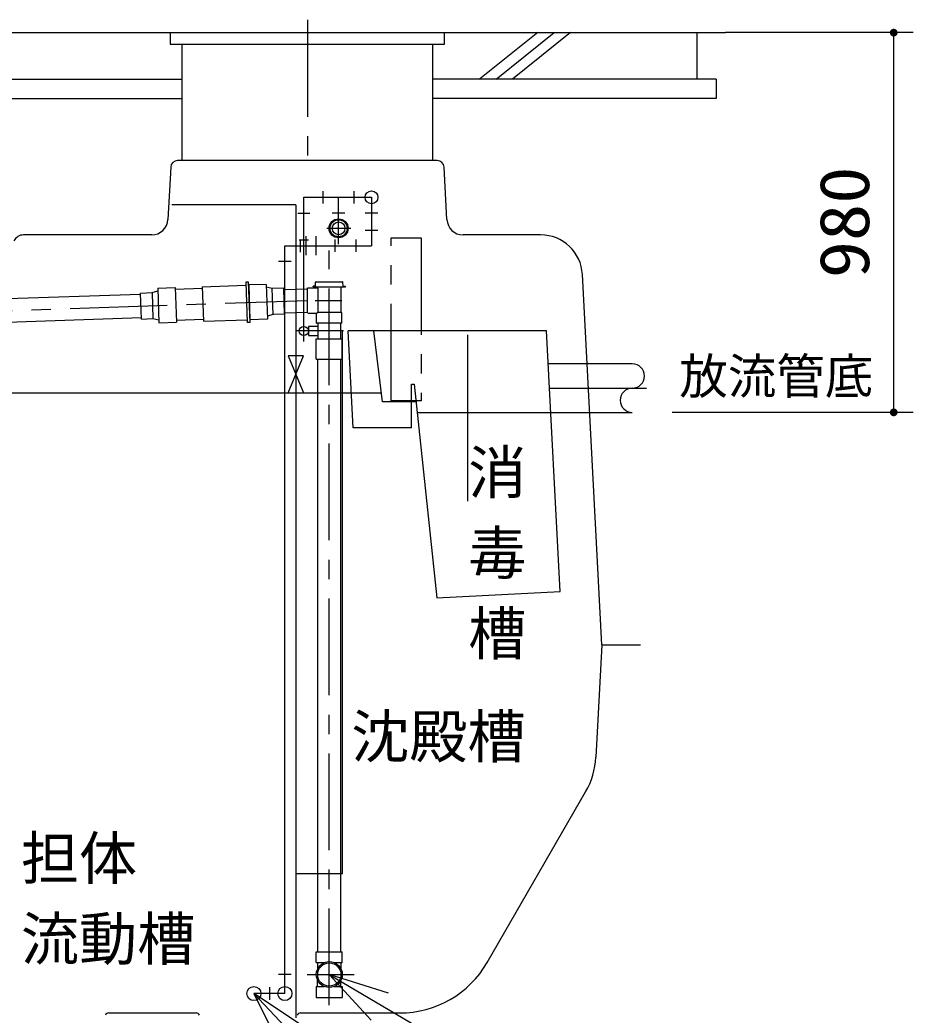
# Model space of a CAD drawing. Units: millimetres, scale not verified. Extents: x -14850 to 14850, y -10500 to 10500.
# Drawn here: x -6836 to -4530, y -5578 to -3010 of the extents above; entities that cross this region are included whole.
import ezdxf
from ezdxf.enums import TextEntityAlignment as Align

# ---------------------------------------------------------------- set-up
doc = ezdxf.new("R2010")
doc.units = ezdxf.units.MM
doc.header["$LTSCALE"] = 50
doc.linetypes.add('CHAIN1', pattern=[8, 5, -1, 1, -1])
doc.linetypes.add('LONG_DASHED1', pattern=[7, 6, -1])
for name, color, linetype, lineweight in [('0-0_躯体', 3, 'Continuous', 25), ('0-2_製作', 5, 'Continuous', 25), ('0-3_寸法', 3, 'LONG_DASHED1', 25), ('0-4_機器', 3, 'Continuous', 25)]:
    doc.layers.add(name, color=color, linetype=linetype, lineweight=lineweight)
doc.styles.add('ＭＳ ゴシック', font='')
doc.styles.get('ＭＳ ゴシック').set_extended_font_data('MS Gothic')

msp = doc.modelspace()

# ---------------------------------------------------------------- linework, layer by layer
at = {"layer": '0-0_躯体', "color": 2}
for p, q in [((-10314.36, -3042.75), (-5014.15, -3042.75)), ((-6447.87, -3042.75), (-6447.87, -3072.75)), ((-5739.87, -3072.75), (-5739.87, -3042.75)), ((-5499.32, -3042.75), (-5649.32, -3162.75)), ((-5606.9, -3162.75), (-5456.9, -3042.75)), ((-5414.47, -3042.75), (-5564.47, -3162.75)), ((-5088.87, -3042.75), (-5088.87, -3162.75)), ((-6447.87, -3072.75), (-5739.87, -3072.75)), ((-6417.87, -3072.75), (-6417.87, -3372.75)), ((-5769.87, -3372.75), (-5769.87, -3072.75)), ((-6946.37, -3162.75), (-6417.87, -3162.75)), ((-5038.87, -3162.75), (-5769.87, -3162.75)), ((-5038.87, -3162.75), (-5038.87, -3212.75)), ((-6946.37, -3212.75), (-6417.87, -3212.75)), ((-5038.87, -3212.75), (-5769.87, -3212.75))]:
    msp.add_line(p, q, dxfattribs=at)
at = {"layer": '0-0_躯体'}
for p, q in [((-6446.86, -3389.81), (-6453.94, -3524.95)), ((-5758.86, -3372.75), (-6428.88, -3372.75)), ((-5733.8, -3524.95), (-5740.89, -3389.81)), ((-6053.37, -3483.75), (-6053.37, -3451.75)), ((-5973.37, -3483.75), (-5973.37, -3451.75)), ((-6123.87, -3487.44), (-6443.96, -3487.44)), ((-6123.87, -3487.44), (-6123.87, -5585.11)), ((-6103.37, -3467.75), (-5928.37, -3467.75)), ((-6103.37, -3839.75), (-6103.37, -3467.75)), ((-6013.37, -3547.75), (-6013.37, -3467.75)), ((-5928.37, -3467.75), (-5928.37, -3592.75)), ((-6087.87, -3509.75), (-6118.87, -3509.75)), ((-6029.87, -3507.75), (-5996.87, -3507.75)), ((-5944.37, -3507.75), (-5912.37, -3507.75)), ((-6495.88, -3564.75), (-6826.51, -3564.75)), ((-6097.94, -3568.25), (-6097.94, -3617.25)), ((-6071.94, -3568.25), (-6071.94, -3617.25)), ((-5944.37, -3552.75), (-5912.37, -3552.75)), ((-5491.81, -3564.75), (-5691.86, -3564.75)), ((-6151.94, -5522.75), (-6151.94, -3592.75)), ((-6151.94, -3592.75), (-5928.37, -3592.75)), ((-6115.37, -3577.75), (-6091.38, -3577.75)), ((-6111.94, -3609.25), (-6111.94, -3576.25)), ((-6021.94, -3608.75), (-6021.94, -3576.75)), ((-5968.37, -3608.75), (-5968.37, -3576.75)), ((-6168.44, -3632.75), (-6135.44, -3632.75)), ((-5333.87, -4622.75), (-5383.96, -3667.1)), ((-6365.22, -3698.44), (-6252.79, -3694.63)), ((-6365.22, -3698.44), (-6362.21, -3787.39)), ((-6242.02, -3790.82), (-6245.55, -3686.88)), ((-6200.34, -3692.35), (-6245.31, -3693.88)), ((-6200.34, -3692.35), (-6197.29, -3782.3)), ((-6073.17, -3697.15), (-6079, -3697.15)), ((-6079, -3698.95), (-6079, -3697.15)), ((-6073.17, -3697.15), (-6072.63, -3686.9)), ((-6071.63, -3685.95), (-6003.11, -3685.95)), ((-6003.87, -3688.75), (-6003.82, -3688.81)), ((-6001.58, -3697.15), (-6002.11, -3686.9)), ((-6001.58, -3697.15), (-5995.74, -3697.15)), ((-5995.74, -3698.95), (-5995.74, -3697.15)), ((-6524.64, -3718.36), (-7135.92, -3739.09)), ((-6522.49, -3781.82), (-6524.76, -3714.86)), ((-6494.78, -3713.84), (-6492.51, -3780.8)), ((-6480.17, -3701.84), (-6435.2, -3700.32)), ((-6480.17, -3701.84), (-6477.12, -3791.79)), ((-6435.2, -3700.32), (-6432.15, -3790.26)), ((-6365.07, -3702.94), (-6435.03, -3705.31)), ((-6182.68, -3770.3), (-6184.95, -3703.34)), ((-6152.7, -3769.28), (-6154.97, -3702.32)), ((-6154.85, -3705.82), (-6092.76, -3703.71)), ((-6093.37, -3766.2), (-6093.37, -3701.3)), ((-6093.07, -3701), (-6067.87, -3701)), ((-6079, -3698.95), (-5995.74, -3698.95)), ((-6067.87, -3701), (-6067.87, -3698.95)), ((-6067.87, -3701), (-6065.87, -3703.25)), ((-6065.87, -3765.25), (-6065.87, -3703.25)), ((-6006.87, -3764.25), (-6006.87, -3698.95)), ((-6152.82, -3765.78), (-6093.98, -3763.79)), ((-6093.07, -3766.5), (-6070.12, -3766.5)), ((-6070.12, -3766.5), (-6067.76, -3765.25)), ((-6070.12, -3792.45), (-6070.12, -3766.5)), ((-6005.62, -3765.25), (-6067.76, -3765.25)), ((-6004.62, -3792.45), (-6004.62, -3766.25)), ((-7133.89, -3799.05), (-6522.61, -3778.32)), ((-6477.12, -3791.79), (-6432.15, -3790.26)), ((-6362.36, -3782.89), (-6432.32, -3785.27)), ((-6362.21, -3787.39), (-6249.77, -3783.58)), ((-6242.02, -3790.82), (-6249.52, -3791.07)), ((-6197.29, -3782.3), (-6242.26, -3783.82)), ((-6091.37, -3800.75), (-6091.37, -3824.75)), ((-6067.37, -3800.75), (-6091.37, -3800.75)), ((-6004.92, -3792.75), (-6069.82, -3792.75)), ((-6067.37, -3792.75), (-6067.37, -3832.75)), ((-6007.37, -3832.75), (-6007.37, -3792.75)), ((-6091.37, -3824.75), (-6067.37, -3824.75)), ((-5476.46, -3812.75), (-5988.52, -3812.75)), ((-5975.41, -4062.75), (-5988.52, -3812.75)), ((-5679.94, -4252.14), (-5679.94, -3822.95)), ((-6070.87, -3885.75), (-6070.87, -3832.75)), ((-6070.87, -3832.75), (-6003.87, -3832.75)), ((-6143.87, -3972.75), (-6103.87, -3876.75)), ((-6067.37, -5414.75), (-6067.37, -3885.75)), ((-6007.37, -5414.75), (-6007.37, -3885.75)), ((-5255.02, -3897.75), (-5472, -3897.75)), ((-9379.81, -3972.75), (-5902.86, -3972.75)), ((-5810.42, -4022.75), (-5255.02, -4022.75)), ((-5825.56, -4062.75), (-5975.41, -4062.75)), ((-5333.87, -4622.75), (-5349.07, -4912.83)), ((-5333.87, -4622.75), (-5233.87, -4622.75)), ((-5629.85, -5442.75), (-5375.59, -5002.36)), ((-6123.87, -5212.75), (-6002.87, -5212.75)), ((-6168.44, -5472.75), (-6135.44, -5472.75)), ((-6037.37, -5473.75), (-4934.02, -6122.75)), ((-6191.94, -5506.25), (-6191.94, -5539.25)), ((-6151.94, -5522.75), (-6231.94, -5522.75)), ((-6231.94, -5522.75), (-5573.18, -6222.75)), ((-6067.37, -5532.75), (-6007.37, -5532.75)), ((-6606.51, -5572.75), (-6381.23, -5572.75)), ((-6111.51, -5572.75), (-5855.02, -5572.75))]:
    msp.add_line(p, q, dxfattribs=at)
at = {"layer": '0-0_躯体', "linetype": 'LONG_DASHED1'}
for p, q in [((-6013.37, -3589.02), (-6013.37, -3503.27)), ((-6043.74, -3547.75), (-5982.14, -3547.75)), ((-6245.31, -3693.88), (-6242.26, -3783.82)), ((-6094.08, -5473.75), (-5972.87, -5473.75))]:
    msp.add_line(p, q, dxfattribs=at)
at = {"layer": '0-0_躯体'}
for points in [[(-6245.55, -3686.88), (-6253.04, -3687.13), (-6249.52, -3791.07)], [(-6524.76, -3714.86), (-6494.78, -3713.84), (-6479.92, -3709.34)], [(-6154.97, -3702.32), (-6184.95, -3703.34), (-6200.08, -3699.85)], [(-6152.7, -3769.28), (-6182.68, -3770.3), (-6197.54, -3774.8)], [(-6522.49, -3781.82), (-6492.51, -3780.8), (-6477.38, -3784.29)], [(-6002.87, -5212.75), (-6002.87, -3812.75), (-6123.87, -3812.75)], [(-5813.26, -3995.75), (-5900.04, -3995.75), (-5922.51, -3812.75)], [(-5818.1, -3949.75), (-5760.08, -4501.69), (-5441.23, -4484.98), (-5476.46, -3812.75)], [(-6070.87, -3885.75), (-6003.87, -3885.75), (-6003.87, -3832.75)], [(-6103.87, -3876.75), (-6143.87, -3876.75), (-6103.87, -3972.75)], [(-5825.56, -4062.75), (-5825.56, -3949.75), (-5818.1, -3949.75)], [(-5884.66, -5521.47), (-6037.37, -5473.75), (-5928.98, -5591.44)], [(-6098.84, -5611.53), (-6231.94, -5522.75), (-6161.06, -5666.19)]]:
    msp.add_lwpolyline(points, dxfattribs=at)
for centre, radius in [((-5928.37, -3467.75), 16.5), ((-6013.37, -3547.75), 24.5), ((-6013.37, -3547.75), 22), ((-6013.37, -3547.75), 16.5), ((-6103.37, -3812.75), 12), ((-6231.94, -5522.75), 18), ((-6151.94, -5522.75), 18)]:
    msp.add_circle(centre, radius, dxfattribs=at)
for centre, radius, start, end in [((-6428.88, -3390.75), 18, 90, 177), ((-5758.86, -3390.75), 18, 3, 90), ((-6495.88, -3522.75), 42, 270, 357), ((-5691.86, -3522.75), 42, 182.99998, 270), ((-6826.51, -3592.75), 28, 90, 153.43494), ((-5491.81, -3672.75), 108, 3, 90), ((-6071.63, -3686.95), 1, 90, 177), ((-6003.11, -3686.95), 1, 3, 90), ((-6005.87, -3764.25), 1, 180, 270), ((-6005.62, -3766.25), 1, 0, 90), ((-6069.82, -3792.45), 0.3, 180, 270), ((-6004.92, -3792.45), 0.3, 270, 0), ((-5255.02, -3929), 31.25, 270, 90), ((-5255.02, -3991.5), 31.25, 90, 270), ((-5548.8, -4902.36), 200, 330, 357), ((-5855.02, -5312.75), 260, 270, 330), ((-6606.51, -5582.75), 10, 90, 153.43494), ((-6381.23, -5582.75), 10, 26.56505, 90), ((-6111.51, -5582.75), 10, 90, 153.43494)]:
    msp.add_arc(centre, radius, start, end, dxfattribs=at)
at = {"layer": '0-2_製作', "color": 2}
for p, q in [((-4530.16, -3042.75), (-5014.15, -3042.75)), ((-4580.16, -4022.75), (-4580.16, -3042.75)), ((-4530.16, -4022.75), (-5152.31, -4022.75))]:
    msp.add_line(p, q, dxfattribs=at)
at = {"layer": '0-2_製作', "color": 3}
for p, q in [((-6070.87, -5414.75), (-6067.54, -5414.75)), ((-6070.87, -5442.84), (-6070.87, -5414.75)), ((-6067.37, -5414.75), (-6003.87, -5414.75)), ((-6070.87, -5442.84), (-6050.31, -5442.84)), ((-6067.54, -5442.84), (-6067.54, -5459.19)), ((-6007.37, -5442.84), (-6007.37, -5458.84)), ((-6067.54, -5504.65), (-6067.54, -5488.31)), ((-6007.37, -5504.65), (-6007.37, -5488.66)), ((-6070.87, -5504.65), (-6070.87, -5532.75)), ((-6070.87, -5504.65), (-6050.31, -5504.65)), ((-6070.87, -5532.75), (-6067.54, -5532.75)), ((-6067.37, -5532.75), (-6003.87, -5532.75))]:
    msp.add_line(p, q, dxfattribs=at)
for points in [[(-6024.44, -5442.84), (-6003.87, -5442.84), (-6003.87, -5414.75)], [(-6024.44, -5504.65), (-6003.87, -5504.65), (-6003.87, -5532.75)]]:
    msp.add_lwpolyline(points, dxfattribs=at)
for radius in [33.5, 30]:
    msp.add_circle((-6037.37, -5473.75), radius, dxfattribs=at)
at = {"layer": '0-2_製作'}
for points in [[(-4590.14, -3042.12), (-4580.16, -3042.75), (-4590.16, -3042.75)], [(-4590.16, -3042.75), (-4584.41, -3051.8), (-4590.08, -3044)], [(-4590.16, -3042.75), (-4583.25, -3052.26), (-4584.41, -3051.8)], [(-4580.16, -3042.75), (-4583.25, -3052.26), (-4590.16, -3042.75)], [(-4589.98, -3040.88), (-4580.16, -3042.75), (-4590.14, -3042.12)], [(-4590.08, -3044), (-4585.51, -3051.19), (-4589.84, -3045.24)], [(-4590.08, -3044), (-4584.41, -3051.8), (-4585.51, -3051.19)], [(-4589.67, -3039.66), (-4580.16, -3042.75), (-4589.98, -3040.88)], [(-4589.84, -3045.24), (-4586.53, -3050.45), (-4589.45, -3046.43)], [(-4589.84, -3045.24), (-4585.51, -3051.19), (-4586.53, -3050.45)], [(-4589.2, -3038.49), (-4580.16, -3042.75), (-4589.67, -3039.66)], [(-4589.45, -3046.43), (-4587.45, -3049.59), (-4588.92, -3047.57)], [(-4589.45, -3046.43), (-4586.53, -3050.45), (-4587.45, -3049.59)], [(-4588.6, -3037.39), (-4580.16, -3042.75), (-4589.2, -3038.49)], [(-4588.92, -3047.57), (-4587.45, -3049.59), (-4588.25, -3048.63)], [(-4587.86, -3036.37), (-4580.16, -3042.75), (-4588.6, -3037.39)], [(-4587, -3035.46), (-4580.16, -3042.75), (-4587.86, -3036.37)], [(-4586.03, -3034.66), (-4580.16, -3042.75), (-4587, -3035.46)], [(-4584.97, -3033.99), (-4580.16, -3042.75), (-4586.03, -3034.66)], [(-4584.97, -3033.99), (-4580.16, -3032.75), (-4580.16, -3042.75)], [(-4583.84, -3033.45), (-4580.16, -3032.75), (-4584.97, -3033.99)], [(-4582.64, -3033.06), (-4580.16, -3032.75), (-4583.84, -3033.45)], [(-4580.16, -3042.75), (-4582.03, -3052.57), (-4583.25, -3052.26)], [(-4581.41, -3032.83), (-4580.16, -3032.75), (-4582.64, -3033.06)], [(-4580.16, -3042.75), (-4580.78, -3052.73), (-4582.03, -3052.57)], [(-4580.16, -3042.75), (-4580.16, -3052.75), (-4580.78, -3052.73)], [(-4580.16, -3032.75), (-4570.16, -3042.75), (-4580.16, -3042.75)], [(-4579.53, -3032.77), (-4570.16, -3042.75), (-4580.16, -3032.75)], [(-4580.16, -3042.75), (-4578.9, -3052.67), (-4580.16, -3052.75)], [(-4580.16, -3042.75), (-4577.67, -3052.43), (-4578.9, -3052.67)], [(-4580.16, -3042.75), (-4576.47, -3052.05), (-4577.67, -3052.43)], [(-4580.16, -3042.75), (-4575.34, -3051.51), (-4576.47, -3052.05)], [(-4580.16, -3042.75), (-4574.28, -3050.84), (-4575.34, -3051.51)], [(-4570.16, -3042.75), (-4574.28, -3050.84), (-4580.16, -3042.75)], [(-4578.28, -3032.93), (-4570.16, -3042.75), (-4579.53, -3032.77)], [(-4577.07, -3033.24), (-4570.16, -3042.75), (-4578.28, -3032.93)], [(-4575.9, -3033.7), (-4570.16, -3042.75), (-4577.07, -3033.24)], [(-4575.9, -3033.7), (-4570.23, -3041.5), (-4570.16, -3042.75)], [(-4574.8, -3034.31), (-4570.23, -3041.5), (-4575.9, -3033.7)], [(-4574.8, -3034.31), (-4570.47, -3040.26), (-4570.23, -3041.5)], [(-4573.78, -3035.04), (-4570.47, -3040.26), (-4574.8, -3034.31)], [(-4570.16, -3042.75), (-4573.31, -3050.04), (-4574.28, -3050.84)], [(-4573.78, -3035.04), (-4570.86, -3039.07), (-4570.47, -3040.26)], [(-4572.87, -3035.9), (-4570.86, -3039.07), (-4573.78, -3035.04)], [(-4570.16, -3042.75), (-4572.45, -3049.12), (-4573.31, -3050.04)], [(-4572.87, -3035.9), (-4571.39, -3037.93), (-4570.86, -3039.07)], [(-4572.07, -3036.87), (-4571.39, -3037.93), (-4572.87, -3035.9)], [(-4570.16, -3042.75), (-4571.71, -3048.11), (-4572.45, -3049.12)], [(-4570.16, -3042.75), (-4571.11, -3047.01), (-4571.71, -3048.11)], [(-4570.16, -3042.75), (-4570.64, -3045.84), (-4571.11, -3047.01)], [(-4570.16, -3042.75), (-4570.33, -3044.62), (-4570.64, -3045.84)], [(-4570.16, -3042.75), (-4570.18, -3043.38), (-4570.33, -3044.62)], [(-4590.14, -4022.12), (-4580.16, -4022.75), (-4590.16, -4022.75)], [(-4590.16, -4022.75), (-4582.03, -4032.57), (-4590.08, -4024)], [(-4590.16, -4022.75), (-4580.78, -4032.73), (-4582.03, -4032.57)], [(-4580.16, -4022.75), (-4580.78, -4032.73), (-4590.16, -4022.75)], [(-4589.98, -4020.88), (-4580.16, -4022.75), (-4590.14, -4022.12)], [(-4590.08, -4024), (-4583.25, -4032.26), (-4589.84, -4025.24)], [(-4590.08, -4024), (-4582.03, -4032.57), (-4583.25, -4032.26)], [(-4589.67, -4019.66), (-4580.16, -4022.75), (-4589.98, -4020.88)], [(-4589.84, -4025.24), (-4584.41, -4031.8), (-4589.45, -4026.43)], [(-4589.84, -4025.24), (-4583.25, -4032.26), (-4584.41, -4031.8)], [(-4589.2, -4018.49), (-4580.16, -4022.75), (-4589.67, -4019.66)], [(-4589.45, -4026.43), (-4585.51, -4031.19), (-4588.92, -4027.57)], [(-4589.45, -4026.43), (-4584.41, -4031.8), (-4585.51, -4031.19)], [(-4588.6, -4017.39), (-4580.16, -4022.75), (-4589.2, -4018.49)], [(-4588.92, -4027.57), (-4586.53, -4030.45), (-4588.25, -4028.63)], [(-4588.92, -4027.57), (-4585.51, -4031.19), (-4586.53, -4030.45)], [(-4587.86, -4016.37), (-4580.16, -4022.75), (-4588.6, -4017.39)], [(-4588.25, -4028.63), (-4586.53, -4030.45), (-4587.45, -4029.59)], [(-4587, -4015.46), (-4580.16, -4022.75), (-4587.86, -4016.37)], [(-4586.03, -4014.66), (-4580.16, -4022.75), (-4587, -4015.46)], [(-4586.03, -4014.66), (-4580.16, -4012.75), (-4580.16, -4022.75)], [(-4584.97, -4013.99), (-4580.16, -4012.75), (-4586.03, -4014.66)], [(-4583.84, -4013.45), (-4580.16, -4012.75), (-4584.97, -4013.99)], [(-4582.64, -4013.06), (-4580.16, -4012.75), (-4583.84, -4013.45)], [(-4581.41, -4012.83), (-4580.16, -4012.75), (-4582.64, -4013.06)], [(-4580.16, -4022.75), (-4580.16, -4032.75), (-4580.78, -4032.73)], [(-4580.16, -4012.75), (-4570.16, -4022.75), (-4580.16, -4022.75)], [(-4579.53, -4012.77), (-4570.16, -4022.75), (-4580.16, -4012.75)], [(-4580.16, -4022.75), (-4578.9, -4032.67), (-4580.16, -4032.75)], [(-4580.16, -4022.75), (-4577.67, -4032.43), (-4578.9, -4032.67)], [(-4580.16, -4022.75), (-4576.47, -4032.05), (-4577.67, -4032.43)], [(-4580.16, -4022.75), (-4575.34, -4031.51), (-4576.47, -4032.05)], [(-4580.16, -4022.75), (-4574.28, -4030.84), (-4575.34, -4031.51)], [(-4580.16, -4022.75), (-4573.31, -4030.04), (-4574.28, -4030.84)], [(-4570.16, -4022.75), (-4573.31, -4030.04), (-4580.16, -4022.75)], [(-4578.28, -4012.93), (-4570.16, -4022.75), (-4579.53, -4012.77)], [(-4578.28, -4012.93), (-4570.23, -4021.5), (-4570.16, -4022.75)], [(-4577.07, -4013.24), (-4570.23, -4021.5), (-4578.28, -4012.93)], [(-4577.07, -4013.24), (-4570.47, -4020.26), (-4570.23, -4021.5)], [(-4575.9, -4013.7), (-4570.47, -4020.26), (-4577.07, -4013.24)], [(-4575.9, -4013.7), (-4570.86, -4019.07), (-4570.47, -4020.26)], [(-4574.8, -4014.31), (-4570.86, -4019.07), (-4575.9, -4013.7)], [(-4574.8, -4014.31), (-4571.39, -4017.93), (-4570.86, -4019.07)], [(-4573.78, -4015.04), (-4571.39, -4017.93), (-4574.8, -4014.31)], [(-4573.78, -4015.04), (-4572.07, -4016.87), (-4571.39, -4017.93)], [(-4572.87, -4015.9), (-4572.07, -4016.87), (-4573.78, -4015.04)], [(-4570.16, -4022.75), (-4572.45, -4029.12), (-4573.31, -4030.04)], [(-4570.16, -4022.75), (-4571.71, -4028.11), (-4572.45, -4029.12)], [(-4570.16, -4022.75), (-4571.11, -4027.01), (-4571.71, -4028.11)], [(-4570.16, -4022.75), (-4570.64, -4025.84), (-4571.11, -4027.01)], [(-4570.16, -4022.75), (-4570.33, -4024.62), (-4570.64, -4025.84)], [(-4570.16, -4022.75), (-4570.18, -4023.38), (-4570.33, -4024.62)]]:
    msp.add_solid(points, dxfattribs=at)
at = {"layer": '0-3_寸法'}
msp.add_line((-6000.87, -3812.75), (-6120.37, -3812.75), dxfattribs=at)
at = {"layer": '0-4_機器', "linetype": 'CHAIN1'}
for p, q in [((-6093.87, -3009.9), (-6093.87, -3405.98)), ((-5800.48, -3572.75), (-5800.48, -3992.75)), ((-6037.37, -5552.94), (-6037.37, -3605.25)), ((-9104.65, -3835.87), (-6093.37, -3733.75)), ((-6074.07, -3733.75), (-6004.62, -3733.75)), ((-5468.73, -3960.25), (-5218.44, -3960.25)), ((-5800.48, -3992.75), (-5877.39, -3992.75))]:
    msp.add_line(p, q, dxfattribs=at)
msp.add_lwpolyline([(-5877.39, -3992.75), (-5877.39, -3572.75), (-5800.48, -3572.75)], dxfattribs=at)

# ---------------------------------------------------------------- texts
at = {"layer": '0-0_躯体', "color": 4, "style": 'ＭＳ ゴシック'}
for s, height, p in [('放流管底', 91.79, (-5133.62, -4002.69)), ('消', 110, (-5678.66, -4265.64)), ('毒', 110, (-5678.66, -4473.64)), ('槽', 110, (-5678.66, -4681.64)), ('沈殿槽', 110, (-5980.89, -4947.03)), ('担体', 110, (-6833.5, -5261.43)), ('流動槽', 110, (-6833.5, -5469.43))]:
    msp.add_text(s, height=height, dxfattribs=at).set_placement(p, align=Align.BOTTOM_LEFT)
at = {"layer": '0-2_製作', "color": 4, "style": 'ＭＳ ゴシック', "width": 1.1}
msp.add_text('980', height=128.4, rotation=90, dxfattribs=at).set_placement((-4605.16, -3676.5), align=Align.BOTTOM_LEFT)

doc.saveas('drawing.dxf')
